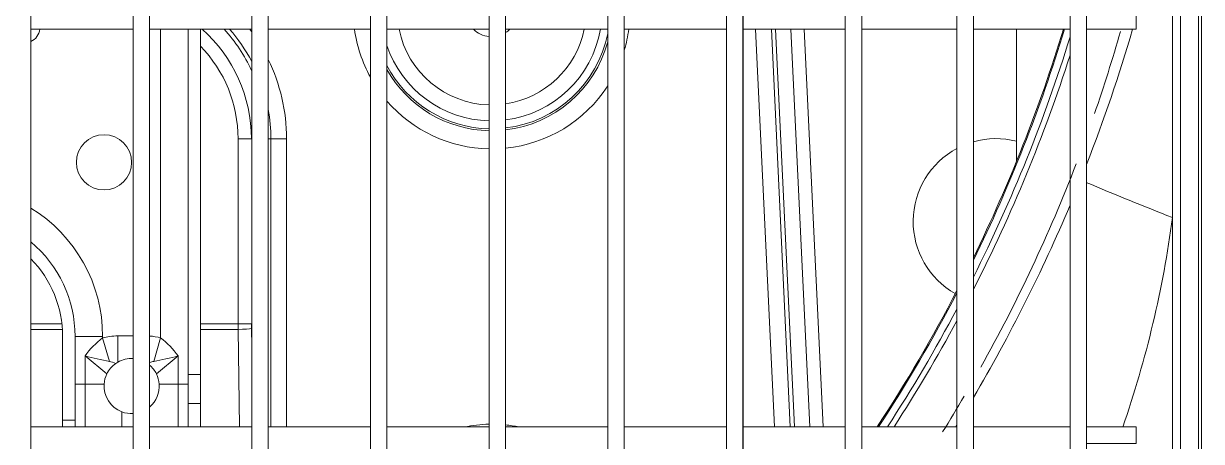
# Model space of a CAD drawing. Header units: millimetres. Extents: x 147619 to 200208, y -27981 to 8299.
# Drawn here: x 167130.3 to 167343.6, y -661.9 to -586.3 of the extents above; entities that cross this region are included whole.
import ezdxf

# ---------------------------------------------------------------- set-up
doc = ezdxf.new("R2010")
doc.units = ezdxf.units.MM
for name, color, linetype, lineweight in [('G-IMPT', 7, 'Continuous', 5), ('M-EQPM', 7, 'Continuous', 5), ('M-EQPM-3', 7, 'Continuous', 80)]:
    doc.layers.add(name, color=color, linetype=linetype, lineweight=lineweight)
doc.layers.add('G-IMPT-2', color=7, linetype='Continuous', lineweight=5, true_color=0x666666)

# ---------------------------------------------------------------- blocks, each defined once
blk = doc.blocks.new('RUXYQ14BA - top_dwg-2991071-10-003 三层空调通风平面图')
at = {"layer": 'G-IMPT'}
for p, q in [((1342.59, 188.42), (1342.59, -336.37)), ((1345.59, -336.37), (1345.59, 188.42)), ((1383.07, -291.39), (1383.07, 143.44)), ((1174.91, -150.44), (1193.4, -150.44)), ((1196.4, -150.44), (1214.89, -150.44)), ((1217.89, -150.44), (1236.38, -150.44)), ((1239.38, -150.44), (1257.87, -150.44)), ((1260.87, -150.44), (1279.36, -150.44)), ((1282.36, -150.44), (1300.86, -150.44)), ((1303.85, -150.44), (1322.35, -150.44)), ((1312.42, -222.42), (1308.99, -150.44)), ((1325.35, -150.44), (1342.59, -150.44)), ((1345.59, -150.44), (1363.08, -150.44)), ((1353.38, -174.36), (1353.38, -150.44)), ((1218.36, -170.25), (1218.36, -222.42)), ((1190.28, -210.92), (1190.64, -210.69)), ((1193.4, -222.42), (1174.91, -222.42)), ((1214.89, -222.42), (1196.4, -222.42)), ((1236.38, -222.42), (1217.89, -222.42)), ((1257.87, -222.42), (1239.38, -222.42)), ((1279.36, -222.42), (1260.87, -222.42)), ((1300.86, -222.42), (1282.36, -222.42)), ((1322.35, -222.42), (1303.85, -222.42)), ((1342.59, -222.42), (1325.35, -222.42)), ((1342.38, -222.42), (1342.59, -222.07)), ((1363.08, -222.42), (1345.59, -222.42))]:
    blk.add_line(p, q, dxfattribs=at)
at = {"layer": 'G-IMPT', "flags": 128}
for points in [[(1174.91, 213.41), (1171.91, 213.41), (1171.91, -361.36), (1174.91, -361.36)], [(1196.4, 213.41), (1193.4, 213.41), (1193.4, -361.36), (1196.4, -361.36)], [(1217.89, 213.41), (1214.89, 213.41), (1214.89, -361.36), (1217.89, -361.36)], [(1239.38, 213.41), (1236.38, 213.41), (1236.38, -361.36), (1239.38, -361.36)], [(1260.87, 213.41), (1257.87, 213.41), (1257.87, -361.36), (1260.87, -361.36)], [(1282.36, 213.41), (1279.36, 213.41), (1279.36, -361.36), (1282.36, -361.36)], [(1303.85, 213.41), (1300.86, 213.41), (1300.86, -361.36), (1303.85, -361.36)], [(1325.35, 213.41), (1322.35, 213.41), (1322.35, -361.36), (1325.35, -361.36)]]:
    blk.add_lwpolyline(points, close=True, dxfattribs=at)
for points in [[(1363.08, 190.92), (1363.08, 188.42), (1363.08, -336.37), (1363.08, -338.87)], [(1366.08, -338.87), (1366.08, -336.37), (1366.08, 188.42), (1366.08, 190.92)], [(1381.62, -300.94), (1381.62, -184.51), (1381.62, -118)], [(1366.08, -150.44), (1375.08, -150.44), (1375.08, -147.45), (1366.08, -147.45)], [(1203.39, -222.42), (1203.39, -218.18), (1203.39, -212.91), (1203.39, -150.44)], [(1205.64, -222.42), (1205.64, -218.18), (1205.64, -212.91), (1205.64, -150.44)], [(1180.65, -206.02), (1180.65, -221.16), (1180.65, -222.42)], [(1182.9, -206.02), (1182.9, -221.16), (1182.9, -222.42)], [(1366.08, -225.41), (1375.08, -225.41), (1375.08, -222.42), (1366.08, -222.42)]]:
    blk.add_lwpolyline(points, dxfattribs=at)
at = {"layer": 'G-IMPT'}
blk.add_circle((1188.15, -174.53), 5, dxfattribs=at)
for centre, radius, start, end in [((1173.77, -150.15), 2.75, 294.4867, 353.8855), ((1188.37, -170.25), 29.99, 27.8371, 41.3429), ((1258.34, -147.03), 4.75, 225.9345, 264.3015), ((1258.34, -147.03), 4.75, 225.9345, 264.3015), ((1258.34, -147.03), 19.99, 277.2626, 350.1741), ((1258.34, -147.03), 4.75, 302.16, 314.0655), ((1258.34, -147.03), 4.75, 302.16, 314.0655), ((1093.23, -68.44), 280.89, 333.9514, 343.0262), ((1093.23, -68.44), 281.09, 333.8682, 343.0386), ((1093.23, -68.44), 292.88, 338.6842, 343.7411), ((1258.34, -147.03), 19.99, 198.4532, 268.6487), ((1188.37, -170.25), 29.99, 0, 10.1732), ((1349.66, -185.23), 14.99, 75.6159, 105.7582), ((1349.66, -185.23), 14.99, 75.6159, 105.7582), ((1349.66, -185.23), 14.99, 118.1368, 240.6222), ((1349.66, -185.23), 14.99, 118.1368, 240.6222), ((1554.97, 263.94), 480.78, 246.8559, 248.8652), ((1093.23, -68.44), 292.88, 329.4996, 337.1246), ((1160.66, -206.02), 22.24, 0, 50.1747), ((1160.66, -206.02), 19.99, 0, 44.5613), ((1093.23, -68.44), 280.89, 326.7589, 332.5913), ((1093.23, -68.44), 281.09, 326.7857, 332.5129), ((1193.15, -215.01), 5, 125.0171, 153.9883), ((1193.15, -215.01), 5, 87.0933, 120.1262), ((1193.15, -215.01), 5, 153.9883, 175.8419), ((1193.15, -215.01), 5, 26.0117, 49.4338), ((1193.15, -215.01), 5, 4.1581, 26.0117), ((1193.15, -215.01), 5, 175.8419, 249.5077), ((1193.15, -215.01), 5, 310.869, 4.1581), ((1193.15, -215.01), 5, 249.5077, 272.8949)]:
    blk.add_arc(centre, radius, start, end, dxfattribs=at)
at = {"layer": 'G-IMPT-2'}
for p, q in [((1309.58, -222.42), (1306.15, -150.44)), ((1309.73, -150.44), (1313.16, -222.42)), ((1315.95, -222.42), (1312.52, -150.44)), ((1314.94, -150.44), (1318.36, -222.42)), ((1174.91, -203.75), (1180.53, -203.75)), ((1180.61, -204.76), (1174.91, -204.76)), ((1205.64, -203.75), (1212.43, -203.75)), ((1214.85, -204.63), (1214.89, -207.74)), ((1203.39, -212.91), (1205.64, -212.91)), ((1205.64, -218.18), (1203.39, -218.18)), ((1182.9, -221.16), (1180.65, -221.16)), ((1191.4, -222.42), (1191.4, -219.7))]:
    blk.add_line(p, q, dxfattribs=at)
at = {"layer": 'G-IMPT-2', "flags": 128}
for points in [[(1383.07, 143.44), (1386.87, 143.44), (1386.87, -291.39), (1383.07, -291.39)], [(1198.4, -150.44), (1198.4, -206.31), (1197.16, -210.55)], [(1218.36, -170.25), (1217.89, -170.25), (1221.2, -170.25), (1221.2, -222.42)], [(1212.69, -222.42), (1212.43, -204.76), (1205.64, -204.76)], [(1189.14, -210.55), (1187.9, -206.31), (1187.9, -206.02), (1182.9, -206.02)], [(1193.4, -205.95), (1190.64, -205.95), (1190.64, -210.69)], [(1188.66, -212.82), (1184.72, -209.57), (1184.72, -214.65), (1188.16, -214.65)], [(1203.39, -214.65), (1201.58, -214.65), (1201.58, -209.57), (1197.64, -212.82)], [(1184.72, -222.42), (1184.72, -214.65), (1182.9, -214.65)], [(1201.58, -222.42), (1201.58, -214.65), (1198.13, -214.65)]]:
    blk.add_lwpolyline(points, dxfattribs=at)
blk.add_lwpolyline([(1214.84, -170.25), (1214.89, -170.25), (1214.89, -203.75), (1212.43, -203.75), (1212.43, -170.25)], close=True, dxfattribs=at)
at = {"layer": 'G-IMPT-2'}
for centre, radius, start, end in [((1188.37, -170.25), 26.47, 0, 48.4563), ((1188.37, -170.25), 29.25, 24.9764, 42.6213), ((1188.37, -170.25), 32.83, 36.1157, 37.1177), ((1258.34, -147.03), 25.07, 187.8213, 208.8319), ((1258.34, -147.03), 17.11, 191.5043, 268.4207), ((1258.34, -147.03), 17.11, 278.4961, 348.4957), ((1258.34, -147.03), 21.43, 276.7714, 348.7091), ((1258.34, -147.03), 25.07, 343.3439, 352.1787), ((1188.37, -170.25), 24.05, 0, 44.1052), ((1258.34, -147.03), 21.78, 276.6633, 344.8085), ((1093.23, -68.44), 282.44, 333.3143, 342.8273), ((1093.23, -68.44), 283.44, 332.9151, 342.1851), ((1188.37, -170.25), 32.83, 0, 25.9492), ((1258.34, -147.03), 21.43, 207.7814, 268.7397), ((1258.34, -147.03), 21.78, 209.4638, 268.7597), ((1258.34, -147.03), 25.07, 275.7857, 326.9745), ((1258.34, -147.03), 25.07, 220.85, 268.9225), ((1160.66, -206.02), 27.24, 0, 58.4706), ((1191.26, -159.39), 192.01, 340.8196, 352.4854), ((1093.23, -68.44), 282.44, 326.9651, 331.9901), ((1093.23, -68.44), 283.44, 327.0964, 331.6126), ((1196.64, -218.01), 14.61, 126.7634, 144.7135), ((1189.65, -218.01), 14.61, 35.2865, 53.2366), ((1242.31, 39.7), 255.84, 256.9915, 258.005), ((1143.99, 39.7), 255.84, 281.995, 283.0085), ((1258.34, -246.99), 25.07, 91.0775, 101.388), ((1258.34, -246.99), 25.07, 78.612, 84.2143)]:
    blk.add_arc(centre, radius, start, end, dxfattribs=at)
for centre, major_axis, ratio, start_param, end_param in [((1216.79, -203.75), (0, 18.79), 0.232318, 1.570796, 1.62447), ((1212.43, -204.63), (2.5, 0.04), 0.053643, 4.711617, 6.021), ((1219.2, -203.75), (0, 16.29), 0.267949, 1.570796, 1.62447), ((1199.2, -220.08), (-14.36, 11.85), 0.536964, 5.706357, 5.933046), ((1187.09, -220.08), (14.36, 11.85), 0.536964, 0.350139, 0.519498), ((1199.2, -220.08), (-11.36, 9.37), 0.186691, 5.754599, 5.933046), ((1187.09, -220.08), (11.36, 9.37), 0.186691, 0.350139, 0.474129)]:
    blk.add_ellipse(centre, major_axis=major_axis, ratio=ratio, start_param=start_param, end_param=end_param, dxfattribs=at)
blk = doc.blocks.new('RUXYQ14BA - top_dwg-V221-10-003 三层空调通风平面图')
at = {"layer": 'G-IMPT'}
for p, q in [((1342.59, 188.42), (1342.59, -336.37)), ((1345.59, -336.37), (1345.59, 188.42)), ((1383.07, -291.39), (1383.07, 143.44)), ((1174.91, -150.44), (1193.4, -150.44)), ((1196.4, -150.44), (1214.89, -150.44)), ((1217.89, -150.44), (1236.38, -150.44)), ((1239.38, -150.44), (1257.87, -150.44)), ((1260.87, -150.44), (1279.36, -150.44)), ((1282.36, -150.44), (1300.86, -150.44)), ((1303.85, -150.44), (1322.35, -150.44)), ((1312.42, -222.42), (1308.99, -150.44)), ((1325.35, -150.44), (1342.59, -150.44)), ((1345.59, -150.44), (1363.08, -150.44)), ((1353.38, -174.36), (1353.38, -150.44)), ((1218.36, -170.25), (1218.36, -222.42)), ((1190.28, -210.92), (1190.64, -210.69)), ((1193.4, -222.42), (1174.91, -222.42)), ((1214.89, -222.42), (1196.4, -222.42)), ((1236.38, -222.42), (1217.89, -222.42)), ((1257.87, -222.42), (1239.38, -222.42)), ((1279.36, -222.42), (1260.87, -222.42)), ((1300.86, -222.42), (1282.36, -222.42)), ((1322.35, -222.42), (1303.85, -222.42)), ((1342.59, -222.42), (1325.35, -222.42)), ((1342.38, -222.42), (1342.59, -222.07)), ((1363.08, -222.42), (1345.59, -222.42))]:
    blk.add_line(p, q, dxfattribs=at)
at = {"layer": 'G-IMPT', "flags": 128}
for points in [[(1174.91, 213.41), (1171.91, 213.41), (1171.91, -361.36), (1174.91, -361.36)], [(1196.4, 213.41), (1193.4, 213.41), (1193.4, -361.36), (1196.4, -361.36)], [(1217.89, 213.41), (1214.89, 213.41), (1214.89, -361.36), (1217.89, -361.36)], [(1239.38, 213.41), (1236.38, 213.41), (1236.38, -361.36), (1239.38, -361.36)], [(1260.87, 213.41), (1257.87, 213.41), (1257.87, -361.36), (1260.87, -361.36)], [(1282.36, 213.41), (1279.36, 213.41), (1279.36, -361.36), (1282.36, -361.36)], [(1303.85, 213.41), (1300.86, 213.41), (1300.86, -361.36), (1303.85, -361.36)], [(1325.35, 213.41), (1322.35, 213.41), (1322.35, -361.36), (1325.35, -361.36)]]:
    blk.add_lwpolyline(points, close=True, dxfattribs=at)
for points in [[(1363.08, 190.92), (1363.08, 188.42), (1363.08, -336.37), (1363.08, -338.87)], [(1366.08, -338.87), (1366.08, -336.37), (1366.08, 188.42), (1366.08, 190.92)], [(1381.62, -300.94), (1381.62, -184.51), (1381.62, -118)], [(1366.08, -150.44), (1375.08, -150.44), (1375.08, -147.45), (1366.08, -147.45)], [(1203.39, -222.42), (1203.39, -218.18), (1203.39, -212.91), (1203.39, -150.44)], [(1205.64, -222.42), (1205.64, -218.18), (1205.64, -212.91), (1205.64, -150.44)], [(1180.65, -206.02), (1180.65, -221.16), (1180.65, -222.42)], [(1182.9, -206.02), (1182.9, -221.16), (1182.9, -222.42)], [(1366.08, -225.41), (1375.08, -225.41), (1375.08, -222.42), (1366.08, -222.42)]]:
    blk.add_lwpolyline(points, dxfattribs=at)
at = {"layer": 'G-IMPT'}
blk.add_circle((1188.15, -174.53), 5, dxfattribs=at)
for centre, radius, start, end in [((1173.77, -150.15), 2.75, 294.4867, 353.8855), ((1188.37, -170.25), 29.99, 27.8371, 41.3429), ((1258.34, -147.03), 4.75, 225.9345, 264.3015), ((1258.34, -147.03), 4.75, 225.9345, 264.3015), ((1258.34, -147.03), 19.99, 277.2626, 350.1741), ((1258.34, -147.03), 4.75, 302.16, 314.0655), ((1258.34, -147.03), 4.75, 302.16, 314.0655), ((1093.23, -68.44), 280.89, 333.9514, 343.0262), ((1093.23, -68.44), 281.09, 333.8682, 343.0386), ((1093.23, -68.44), 292.88, 338.6842, 343.7411), ((1258.34, -147.03), 19.99, 198.4532, 268.6487), ((1188.37, -170.25), 29.99, 0, 10.1732), ((1349.66, -185.23), 14.99, 75.6159, 105.7582), ((1349.66, -185.23), 14.99, 75.6159, 105.7582), ((1349.66, -185.23), 14.99, 118.1368, 240.6222), ((1349.66, -185.23), 14.99, 118.1368, 240.6222), ((1554.97, 263.94), 480.78, 246.8559, 248.8652), ((1093.23, -68.44), 292.88, 329.4996, 337.1246), ((1160.66, -206.02), 22.24, 0, 50.1747), ((1160.66, -206.02), 19.99, 0, 44.5613), ((1093.23, -68.44), 280.89, 326.7589, 332.5913), ((1093.23, -68.44), 281.09, 326.7857, 332.5129), ((1193.15, -215.01), 5, 125.0171, 153.9883), ((1193.15, -215.01), 5, 87.0933, 120.1262), ((1193.15, -215.01), 5, 153.9883, 175.8419), ((1193.15, -215.01), 5, 26.0117, 49.4338), ((1193.15, -215.01), 5, 4.1581, 26.0117), ((1193.15, -215.01), 5, 175.8419, 249.5077), ((1193.15, -215.01), 5, 310.869, 4.1581), ((1193.15, -215.01), 5, 249.5077, 272.8949)]:
    blk.add_arc(centre, radius, start, end, dxfattribs=at)
at = {"layer": 'G-IMPT-2'}
for p, q in [((1309.58, -222.42), (1306.15, -150.44)), ((1309.73, -150.44), (1313.16, -222.42)), ((1315.95, -222.42), (1312.52, -150.44)), ((1314.94, -150.44), (1318.36, -222.42)), ((1174.91, -203.75), (1180.53, -203.75)), ((1180.61, -204.76), (1174.91, -204.76)), ((1205.64, -203.75), (1212.43, -203.75)), ((1214.85, -204.63), (1214.89, -207.74)), ((1203.39, -212.91), (1205.64, -212.91)), ((1205.64, -218.18), (1203.39, -218.18)), ((1182.9, -221.16), (1180.65, -221.16)), ((1191.4, -222.42), (1191.4, -219.7))]:
    blk.add_line(p, q, dxfattribs=at)
at = {"layer": 'G-IMPT-2', "flags": 128}
for points in [[(1383.07, 143.44), (1386.87, 143.44), (1386.87, -291.39), (1383.07, -291.39)], [(1198.4, -150.44), (1198.4, -206.31), (1197.16, -210.55)], [(1218.36, -170.25), (1217.89, -170.25), (1221.2, -170.25), (1221.2, -222.42)], [(1212.69, -222.42), (1212.43, -204.76), (1205.64, -204.76)], [(1189.14, -210.55), (1187.9, -206.31), (1187.9, -206.02), (1182.9, -206.02)], [(1193.4, -205.95), (1190.64, -205.95), (1190.64, -210.69)], [(1188.66, -212.82), (1184.72, -209.57), (1184.72, -214.65), (1188.16, -214.65)], [(1203.39, -214.65), (1201.58, -214.65), (1201.58, -209.57), (1197.64, -212.82)], [(1184.72, -222.42), (1184.72, -214.65), (1182.9, -214.65)], [(1201.58, -222.42), (1201.58, -214.65), (1198.13, -214.65)]]:
    blk.add_lwpolyline(points, dxfattribs=at)
blk.add_lwpolyline([(1214.84, -170.25), (1214.89, -170.25), (1214.89, -203.75), (1212.43, -203.75), (1212.43, -170.25)], close=True, dxfattribs=at)
at = {"layer": 'G-IMPT-2'}
for centre, radius, start, end in [((1188.37, -170.25), 26.47, 0, 48.4563), ((1188.37, -170.25), 29.25, 24.9764, 42.6213), ((1188.37, -170.25), 32.83, 36.1157, 37.1177), ((1258.34, -147.03), 25.07, 187.8213, 208.8319), ((1258.34, -147.03), 17.11, 191.5043, 268.4207), ((1258.34, -147.03), 17.11, 278.4961, 348.4957), ((1258.34, -147.03), 21.43, 276.7714, 348.7091), ((1258.34, -147.03), 25.07, 343.3439, 352.1787), ((1188.37, -170.25), 24.05, 0, 44.1052), ((1258.34, -147.03), 21.78, 276.6633, 344.8085), ((1093.23, -68.44), 282.44, 333.3143, 342.8273), ((1093.23, -68.44), 283.44, 332.9151, 342.1851), ((1188.37, -170.25), 32.83, 0, 25.9492), ((1258.34, -147.03), 21.43, 207.7814, 268.7397), ((1258.34, -147.03), 21.78, 209.4638, 268.7597), ((1258.34, -147.03), 25.07, 275.7857, 326.9745), ((1258.34, -147.03), 25.07, 220.85, 268.9225), ((1160.66, -206.02), 27.24, 0, 58.4706), ((1191.26, -159.39), 192.01, 340.8196, 352.4854), ((1093.23, -68.44), 282.44, 326.9651, 331.9901), ((1093.23, -68.44), 283.44, 327.0964, 331.6126), ((1196.64, -218.01), 14.61, 126.7634, 144.7135), ((1189.65, -218.01), 14.61, 35.2865, 53.2366), ((1242.31, 39.7), 255.84, 256.9915, 258.005), ((1143.99, 39.7), 255.84, 281.995, 283.0085), ((1258.34, -246.99), 25.07, 91.0775, 101.388), ((1258.34, -246.99), 25.07, 78.612, 84.2143)]:
    blk.add_arc(centre, radius, start, end, dxfattribs=at)
for centre, major_axis, ratio, start_param, end_param in [((1216.79, -203.75), (0, 18.79), 0.232318, 1.570796, 1.62447), ((1212.43, -204.63), (2.5, 0.04), 0.053643, 4.711617, 6.021), ((1219.2, -203.75), (0, 16.29), 0.267949, 1.570796, 1.62447), ((1199.2, -220.08), (-14.36, 11.85), 0.536964, 5.706357, 5.933046), ((1187.09, -220.08), (14.36, 11.85), 0.536964, 0.350139, 0.519498), ((1199.2, -220.08), (-11.36, 9.37), 0.186691, 5.754599, 5.933046), ((1187.09, -220.08), (11.36, 9.37), 0.186691, 0.350139, 0.474129)]:
    blk.add_ellipse(centre, major_axis=major_axis, ratio=ratio, start_param=start_param, end_param=end_param, dxfattribs=at)
blk = doc.blocks.new('RUXYQ14BA - RUXYQ14BA-2991177-10-003 三层空调通风平面图')
at = {"layer": 'M-EQPM'}
for p, q in [((381.6, 151.74), (381.6, 726.51)), ((400.09, 726.51), (400.09, 151.74)), ((403.09, 151.74), (403.09, 726.51)), ((421.58, 726.51), (421.58, 151.74)), ((424.58, 151.74), (424.58, 726.51)), ((443.07, 726.51), (443.07, 151.74)), ((446.07, 151.74), (446.07, 726.51)), ((464.56, 726.51), (464.56, 151.74)), ((467.56, 151.74), (467.56, 726.51)), ((486.06, 726.51), (486.06, 151.74)), ((489.05, 151.74), (489.05, 726.51)), ((507.55, 726.51), (507.55, 151.74)), ((510.55, 151.74), (510.55, 726.51)), ((529.04, 726.51), (529.04, 151.74)), ((532.04, 151.74), (532.04, 726.51)), ((549.28, 701.52), (549.28, 176.73)), ((552.28, 176.73), (552.28, 701.52)), ((569.77, 696.52), (569.77, 181.73)), ((572.77, 181.73), (572.77, 696.52)), ((593.01, 679.5), (593.01, 203.74)), ((581.77, 362.65), (581.77, 365.65)), ((381.6, 362.65), (400.09, 362.65)), ((403.09, 362.65), (421.58, 362.65)), ((424.58, 362.65), (443.07, 362.65)), ((446.07, 362.65), (464.56, 362.65)), ((467.56, 362.65), (486.06, 362.65)), ((489.05, 362.65), (507.55, 362.65)), ((510.55, 362.65), (529.04, 362.65)), ((532.04, 362.65), (549.28, 362.65)), ((552.28, 362.65), (569.77, 362.65)), ((572.77, 362.65), (581.77, 362.65)), ((400.09, 290.68), (381.6, 290.68)), ((421.58, 290.68), (403.09, 290.68)), ((443.07, 290.68), (424.58, 290.68)), ((464.56, 290.68), (446.07, 290.68)), ((486.06, 290.68), (467.56, 290.68)), ((507.55, 290.68), (489.05, 290.68)), ((529.04, 290.68), (510.55, 290.68)), ((549.28, 290.68), (532.04, 290.68)), ((569.77, 290.68), (552.28, 290.68)), ((581.77, 290.68), (572.77, 290.68)), ((581.77, 287.68), (581.77, 290.68))]:
    blk.add_line(p, q, dxfattribs=at)
for start, end in [(340.909, 344.0369), (330.7798, 338.9551), (328.0425, 329.5718)]:
    blk.add_arc((304.88, 440.62), 285, start, end, dxfattribs=at)
for name in ['RUXYQ14BA - top_dwg-2991071-10-003 三层空调通风平面图', 'RUXYQ14BA - top_dwg-V221-10-003 三层空调通风平面图']:
    blk.add_blockref(name, (-793.31, 513.1))

msp = doc.modelspace()

# ---------------------------------------------------------------- block references
at = {"layer": 'M-EQPM-3'}
msp.add_blockref('RUXYQ14BA - RUXYQ14BA-2991177-10-003 三层空调通风平面图', (166750.01, -950), dxfattribs=at)

doc.saveas('drawing.dxf')
